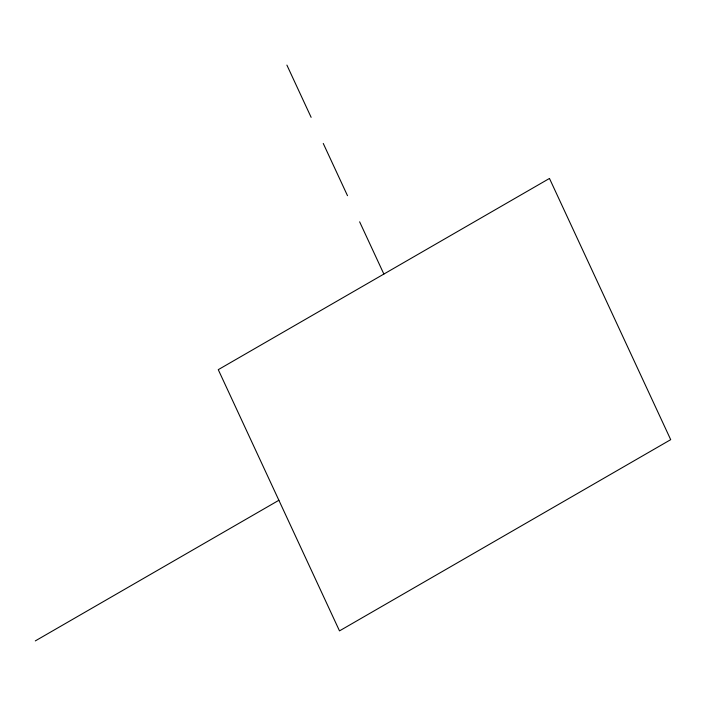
<?xml version="1.0" encoding="UTF-8"?>
<svg xmlns="http://www.w3.org/2000/svg" width="706" height="706" viewBox="0 0 706 706"><rect width="100%" height="100%" fill="white"/><g stroke="black" fill="none" stroke-linecap="round" stroke-linejoin="round"><path stroke-width="1.06" d="M35.3 640.907L278.888 500.272M286.892 65.093L311.134 117.337M323.26 143.459L347.502 195.694M359.628 221.816L383.87 274.06M549.471 178.45L218.269 369.67L339.498 630.882L670.7 439.661L549.471 178.45"/></g></svg>
